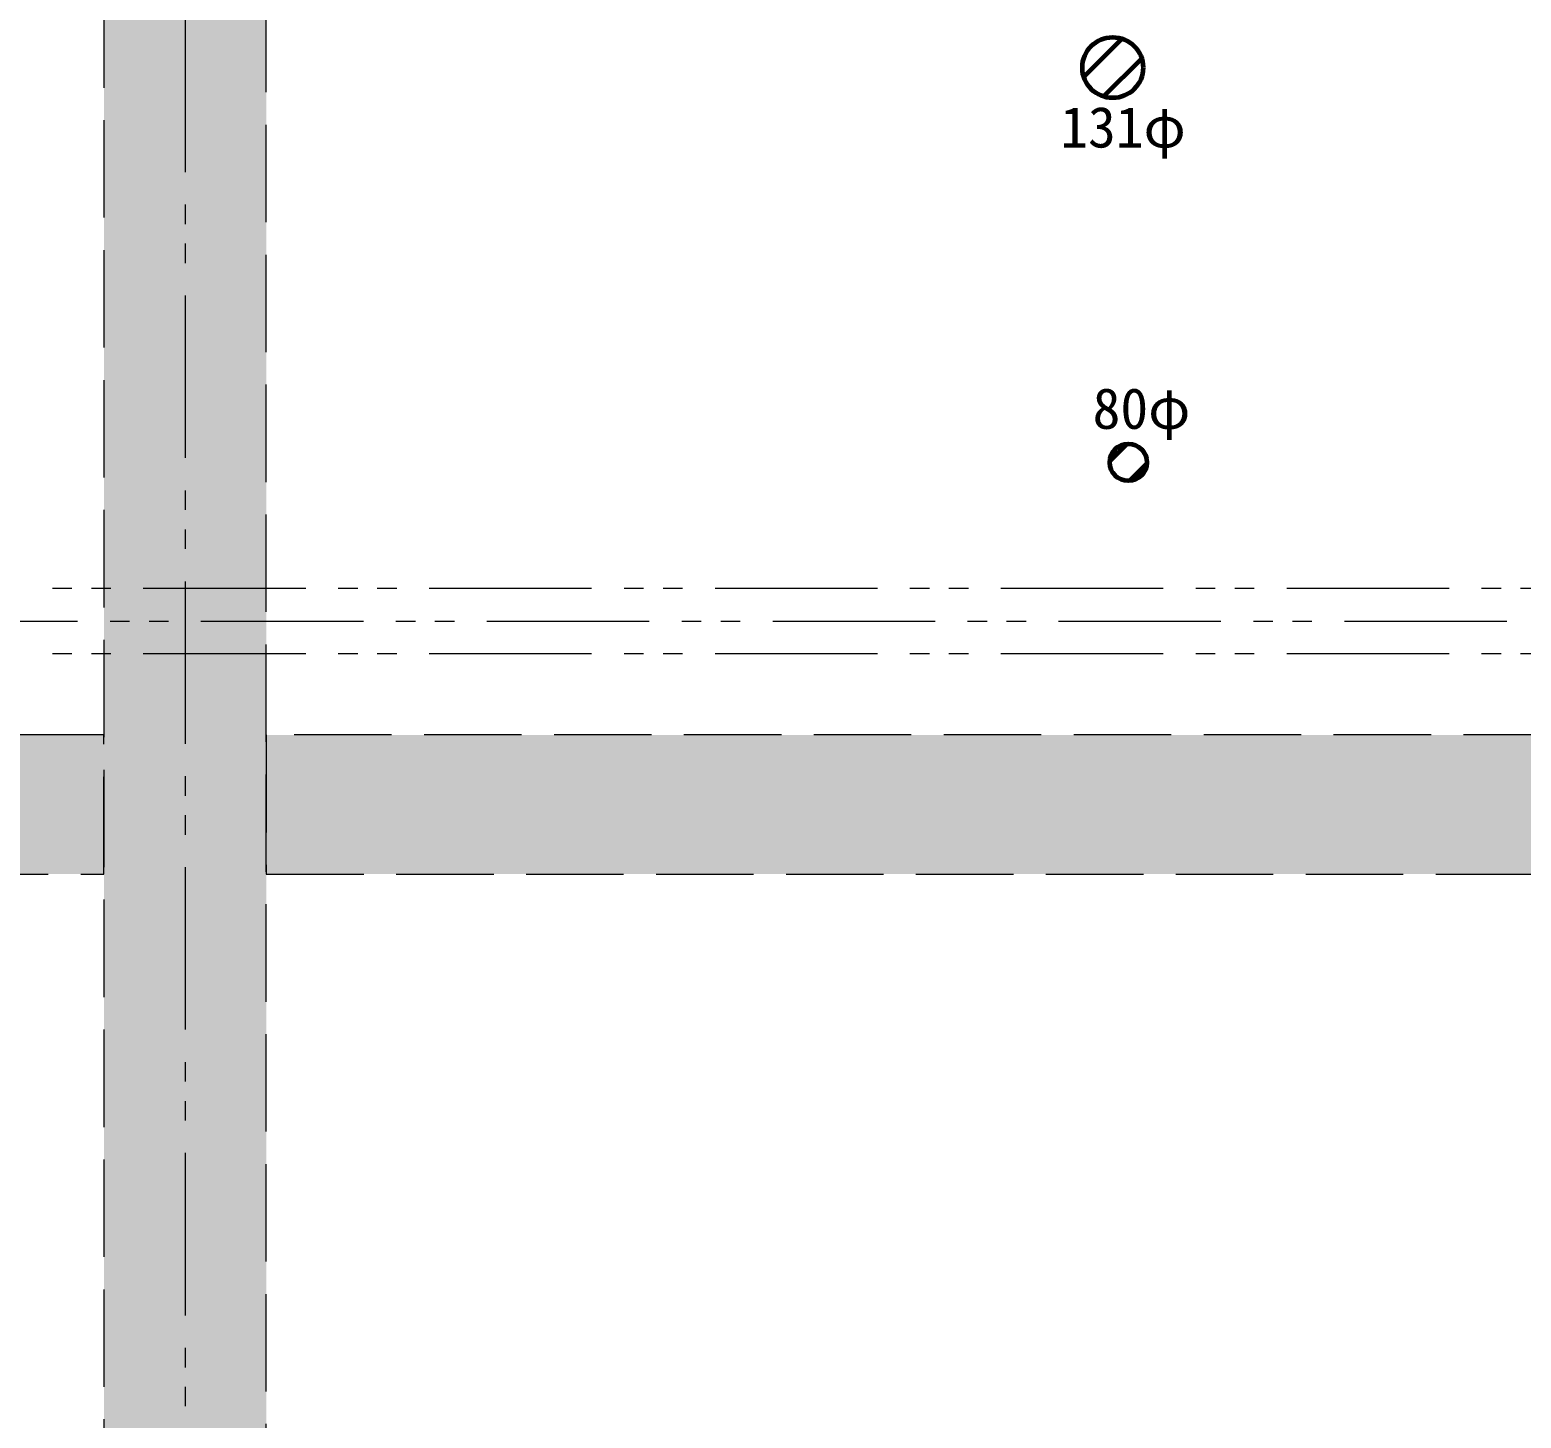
# Model space of a CAD drawing. Units: millimetres at full size. Extents: x -22551 to 92397, y -19340 to 14894.
# Drawn here: x 6027 to 9241, y 947 to 3939 of the extents above; entities that cross this region are included whole.
import ezdxf
from ezdxf.enums import TextEntityAlignment as Align

# ---------------------------------------------------------------- set-up
doc = ezdxf.new("R2010")
doc.units = ezdxf.units.MM
doc.header["$LTSCALE"] = 70
doc.linetypes.add('DASHED3', pattern=[4, 3, -1])
doc.linetypes.add('DOUBLE_CHAIN1', pattern=[8.8, 5, -1, 0.6, -0.6, 0.6, -1])
for name, color, linetype, lineweight in [('1-2_階なし_梁', 9, 'DASHED3', 15), ('1-3_スリーブ', 1, 'Continuous', 60), ('2-0_通芯', 7, 'Continuous', 15), ('2-2_間仕切り芯', 7, 'DOUBLE_CHAIN1', 15), ('3-B_厨房機器 AS・ﾊﾟﾈﾙ', 1, 'Continuous', 60)]:
    doc.layers.add(name, color=color, linetype=linetype, lineweight=lineweight)
doc.styles.add('ＭＳ ゴシック', font='')
doc.styles.get('ＭＳ ゴシック').set_extended_font_data('MS Gothic')

# ---------------------------------------------------------------- blocks, each defined once
blk = doc.blocks.new('グループ部品-125')
at = {"layer": '2-0_通芯', "linetype": 'DOUBLE_CHAIN1'}
for p, q in [((6361.61, 11374.3), (6361.61, -12639.85)), ((9701.61, 2734.8), (4411.61, 2734.8)), ((3315.88, 2664.3), (20906.61, 2664.3)), ((9701.61, 2593.8), (4411.61, 2593.8))]:
    blk.add_line(p, q, dxfattribs=at)

msp = doc.modelspace()

# ---------------------------------------------------------------- linework, layer by layer
at = {"layer": '1-2_階なし_梁', "color": 7}
for points in [[(6186.61, -955.7), (6536.61, -955.7), (6536.61, 6544.3), (6186.61, 6544.3)], [(6186.61, -955.7), (6536.61, -955.7), (6536.61, 6544.3), (6186.61, 6544.3)], [(536.61, 2119.3), (6186.61, 2119.3), (6186.61, 2419.3), (536.61, 2419.3)], [(536.61, 2119.3), (6186.61, 2119.3), (6186.61, 2419.3), (536.61, 2419.3)], [(6536.61, 2119.3), (11286.61, 2119.3), (11286.61, 2419.3), (6536.61, 2419.3)], [(6536.61, 2119.3), (11286.61, 2119.3), (11286.61, 2419.3), (6536.61, 2419.3)]]:
    msp.add_lwpolyline(points, close=True, dxfattribs=at)
at = {"layer": '1-2_階なし_梁'}
for points in [[(6186.61, 6544.3), (6536.61, -955.7), (6536.61, 6544.3)], [(6186.61, 6544.3), (6186.61, -955.7), (6536.61, -955.7)], [(536.61, 2419.3), (6186.61, 2119.3), (6186.61, 2419.3)], [(536.61, 2419.3), (536.61, 2119.3), (6186.61, 2119.3)], [(6536.61, 2419.3), (11286.61, 2119.3), (11286.61, 2419.3)], [(6536.61, 2419.3), (6536.61, 2119.3), (11286.61, 2119.3)]]:
    msp.add_solid(points, dxfattribs=at)
at = {"layer": '1-3_スリーブ'}
for p, q in [((8354.19, 3009.3), (8391.61, 3046.72)), ((8396.62, 2966.88), (8434.03, 3004.29))]:
    msp.add_line(p, q, dxfattribs=at)
msp.add_circle((8394.11, 3006.8), 40, dxfattribs=at)
at = {"layer": '2-2_間仕切り芯'}
msp.add_line((3315.88, 2664.3), (20906.61, 2664.3), dxfattribs=at)
at = {"layer": '3-B_厨房機器 AS・ﾊﾟﾈﾙ'}
for p, q in [((8298.29, 3837.65), (8380.63, 3919.99)), ((8340.72, 3795.22), (8423.06, 3877.56))]:
    msp.add_line(p, q, dxfattribs=at)
msp.add_circle((8360.67, 3857.61), 65.5, dxfattribs=at)

# ---------------------------------------------------------------- block references
at = {"layer": '2-0_通芯'}
msp.add_blockref('グループ部品-125', (0, 0), dxfattribs=at)

# ---------------------------------------------------------------- texts
at = {"layer": '1-3_スリーブ', "style": 'ＭＳ ゴシック'}
msp.add_text('80φ', height=87.98, dxfattribs=at).set_placement((8317.28, 3052.6), align=Align.BOTTOM_LEFT)
at = {"layer": '3-B_厨房機器 AS・ﾊﾟﾈﾙ', "style": 'ＭＳ ゴシック'}
msp.add_text('131φ', height=87.98, dxfattribs=at).set_placement((8247.5, 3658.94), align=Align.BOTTOM_LEFT)

doc.saveas('drawing.dxf')
